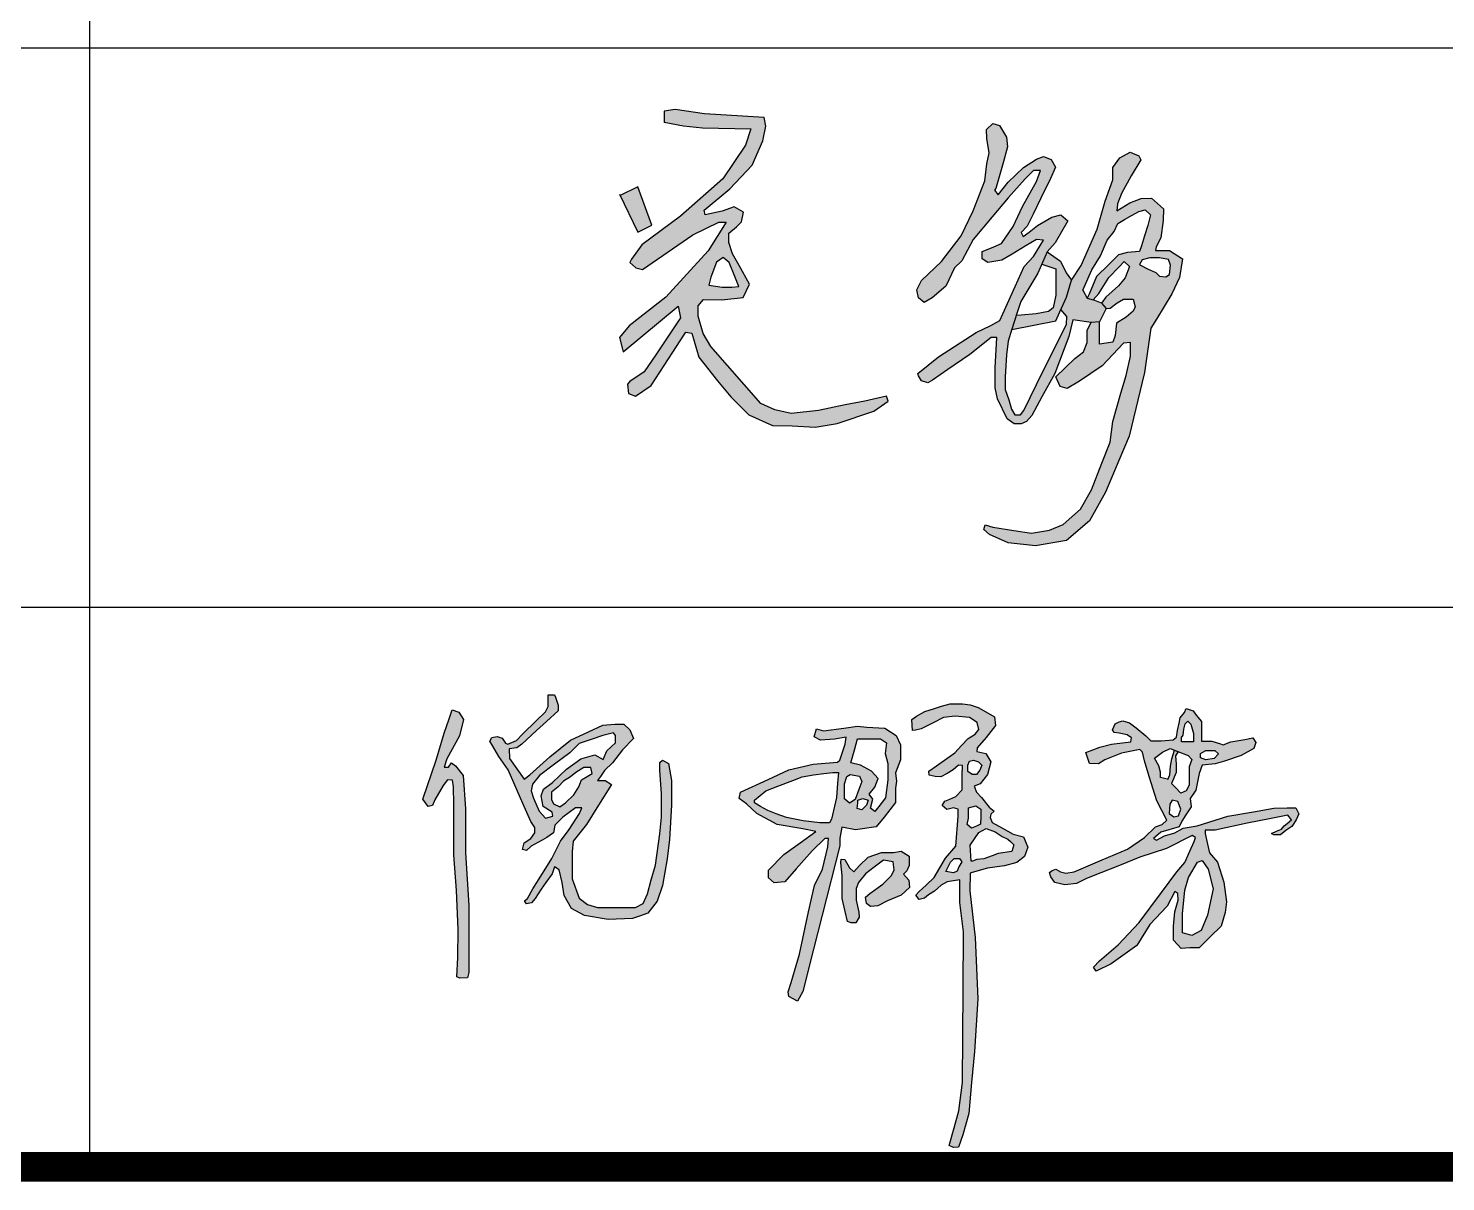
# Model space of a CAD drawing. Extents: x 498328 to 716449, y -893371 to -467753.
# Drawn here: x 607919 to 609819, y -600532 to -598986 of the extents above; entities that cross this region are included whole.
import ezdxf

# ---------------------------------------------------------------- set-up
doc = ezdxf.new("R2010")
doc.units = 0
doc.header["$LTSCALE"] = 1000
doc.layers.get('0').update_dxf_attribs({"linetype": 'CONTINUOUS'})
doc.layers.add('通用-图框C-SHET', color=141, linetype='CONTINUOUS')

# ---------------------------------------------------------------- blocks, each defined once
blk = doc.blocks.new('吴铮')
h = blk.add_hatch(color=256)
h.dxf.hatch_style = 1
h.paths.add_polyline_path([(6155, -936.7), (6177.4, -885.7), (6183.8, -855.6), (6180.6, -837.3), (6055.3, -829.7), (5993.6, -820.1), (5971.2, -823.8), (5971.2, -847.3), (6011.4, -854.8), (6050.9, -859.1), (6152.1, -861.1), (6141.2, -894.8), (6093.6, -965.6), (6005.1, -1044.1), (5924.3, -1103.8), (5902.2, -1133.7), (5899.2, -1141.1), (5911.3, -1151.9), (5925.3, -1155.3), (6031.2, -1083.1), (6085.1, -1056.4), (6101, -1056.4), (6063.3, -1116.5), (5974.3, -1213.3), (5897.4, -1273.5), (5877.3, -1298.2), (5885, -1328.2), (6000, -1232.6), (6004.9, -1257), (5953.1, -1334.2), (5929, -1370), (5898.7, -1389.8), (5893.8, -1395.8), (5896.5, -1415), (5910.8, -1420.8), (5943.6, -1398.6), (5989.2, -1328.4), (6012.4, -1292.8), (6016.2, -1286.5), (6028.6, -1289.1), (6043.6, -1339.3), (6082.8, -1388.4), (6110.6, -1422.4), (6148.3, -1460.2), (6197.8, -1482.3), (6238.7, -1482.8), (6287.1, -1486), (6332.9, -1478.1), (6409.9, -1452.4), (6439.8, -1431.5), (6436.2, -1420.8), (6391.4, -1431.3), (6350, -1439.1), (6294.2, -1451.1), (6236.6, -1457.4), (6202.3, -1449.4), (6173.5, -1435.9), (6068.7, -1316.5), (6052.7, -1289.8), (6041.9, -1253), (6041.9, -1231.4), (6053.3, -1218.5), (6091.4, -1219.2), (6136.3, -1214.1), (6149.3, -1185.9), (6127.6, -1146.9), (6114.2, -1122.7), (6106.5, -1098.8), (6106.4, -1079.5), (6122.3, -1066.4), (6132.7, -1055.6), (6137.1, -1035.5), (6117.5, -1024.6), (6092.5, -1033.4), (6057, -1041), (6054.9, -1031.1), (6108.5, -986.7)])
h.paths.add_polyline_path([(6094.5, -1130.5), (6107.3, -1140.9), (6118.9, -1170.4), (6127, -1190.8), (6112.9, -1192.5), (6092.2, -1192.5), (6064.6, -1188.5), (6068.7, -1171.8), (6080.7, -1139.9)], flags=16)
h.paths.add_polyline_path([(5915.6, -982.5), (5878.4, -1000.6), (5915.6, -1077.1), (5945.3, -1062.7)], flags=17)
h = blk.add_hatch(color=256)
h.dxf.hatch_style = 1
h.paths.add_polyline_path([(6691.1, -1005.5), (6726.6, -965.8), (6744.2, -948.5), (6759.1, -948.5), (6750.9, -971.5), (6721.3, -1023.9), (6702, -1065.7), (6677, -1101.2), (6656.2, -1110), (6636.8, -1118.1), (6636.8, -1133), (6649, -1140.8), (6678.2, -1136.1), (6699.4, -1123.5), (6727, -1106.9), (6750.3, -1093), (6765.3, -1093.9), (6744.5, -1128.3), (6725, -1149.1), (6706, -1190.9), (6673.6, -1262.2), (6655.2, -1272.7), (6624, -1287.4), (6545.2, -1338.4), (6502.1, -1373.4), (6503.4, -1378.5), (6509.8, -1388.4), (6523.3, -1392.9), (6532.8, -1387), (6564.8, -1365.3), (6611.2, -1333.7), (6655.7, -1298.2), (6667.7, -1298.2), (6666.9, -1311.2), (6664.1, -1360.7), (6664.1, -1403.1), (6669.1, -1426.6), (6689, -1468.2), (6703.9, -1478.9), (6718.7, -1478.9), (6729.6, -1473.7), (6740.8, -1461.2), (6761.9, -1422.4), (6788.8, -1373.2), (6818.3, -1295.7), (6826.4, -1260.7), (6865, -1266.2), (6882.6, -1265.4), (6896.3, -1237.3), (6886.8, -1226.2), (6869.2, -1219), (6856.7, -1215.6), (6847.5, -1198.8), (6866.8, -1156.2), (6885, -1126.6), (6898.5, -1093.9), (6913.5, -1076.2), (6921.2, -1058.9), (6934.9, -1051), (6951, -1041.8), (6964.7, -1034), (6978.2, -1030.5), (6989.2, -1041.2), (6984, -1063.7), (6977.1, -1085.3), (6970.5, -1105.8), (6966.6, -1118), (6941.2, -1119.7), (6922.3, -1124.6), (6901.5, -1145.4), (6876.4, -1170.4), (6860.8, -1206.9), (6856.7, -1215.6), (6869.2, -1219), (6881, -1205.9), (6902.4, -1172.5), (6924, -1149.9), (6934.3, -1139.1), (6945.2, -1149.5), (6936.4, -1173.1), (6922.3, -1189.8), (6895.7, -1213.6), (6886.8, -1226.2), (6896.3, -1237.3), (6904.6, -1236.2), (6919.6, -1225.3), (6932.9, -1217.7), (6952.8, -1217.7), (6957.5, -1233.5), (6953, -1242.5), (6938.3, -1255.3), (6918, -1268), (6915.7, -1293.9), (6910.4, -1307.9), (6882.6, -1312.1), (6882.6, -1282.7), (6882.6, -1265.4), (6865, -1266.2), (6857, -1282.7), (6857, -1308.1), (6849.2, -1327.8), (6830.7, -1342.2), (6791.2, -1380.6), (6800.1, -1400.7), (6815.2, -1404.5), (6841, -1389.6), (6888.3, -1357), (6933, -1309.6), (6947.7, -1308.3), (6947.7, -1336.7), (6938.4, -1377.2), (6927.6, -1414.8), (6910.5, -1474), (6904.9, -1517.2), (6887.7, -1561.1), (6865.8, -1617.1), (6843, -1657.7), (6806.5, -1689.8), (6778.1, -1701.4), (6740.1, -1707.6), (6702.9, -1701.9), (6659, -1695.3), (6643.2, -1690.5), (6640.3, -1700.1), (6652.4, -1710.7), (6691.4, -1727.9), (6748.8, -1734.4), (6813.5, -1722.8), (6861.6, -1682.2), (6895.2, -1622.2), (6925.2, -1550.5), (6944.4, -1504.7), (6977.1, -1371.2), (6990, -1278.4), (7001.8, -1259.3), (7034.3, -1206.7), (7050.3, -1172.3), (7056.1, -1133.5), (7029.1, -1116), (6999.7, -1116), (7001.3, -1108.1), (7011.3, -1089.2), (7016.1, -1052.6), (7016.7, -1028.7), (6991.3, -1005.8), (6970.2, -1007.1), (6946.4, -1016), (6918.7, -1032.8), (6920.5, -1017.7), (6928.4, -996.5), (6948.6, -959.3), (6969.5, -925.6), (6964.8, -917.2), (6946.6, -910), (6925.4, -921.8), (6910.4, -942), (6910.4, -967.7), (6904.2, -984.9), (6894.2, -1012.5), (6877.6, -1070.9), (6844.5, -1147.3), (6824.2, -1178), (6813.2, -1213.3), (6801.8, -1239), (6813.9, -1253.7), (6813.2, -1270.9), (6787.9, -1321.7), (6750.8, -1396.2), (6724.2, -1450.5), (6717.4, -1460), (6705.3, -1460), (6698.5, -1447.9), (6692.9, -1428.5), (6685.3, -1406.9), (6685.3, -1380), (6688, -1333.9), (6691.2, -1305.7), (6699.3, -1280.3), (6710.4, -1245.9), (6717.9, -1222.5), (6753.2, -1162.9), (6773.2, -1118.6), (6789.4, -1099.7), (6816, -1053.9), (6801.5, -1041.3), (6782.8, -1046), (6752.8, -1063.5), (6735.1, -1077), (6722.8, -1086.4), (6718.7, -1077.9), (6731.3, -1064.5), (6743.6, -1039.4), (6759.7, -1006.3), (6779.8, -964.8), (6790.6, -941.5), (6781.7, -925.2), (6765.3, -919.1), (6750.9, -924.2), (6723.1, -941.8), (6691.4, -972.8), (6670.1, -999), (6662.8, -989.1), (6665.3, -986.2), (6680.6, -932.4), (6690.1, -898.7), (6687.9, -878), (6673.1, -854.2), (6659.1, -850), (6646.2, -862.4), (6646.9, -881), (6651.5, -911.2), (6646.9, -934.5), (6642.2, -969.6), (6618.1, -1032.7), (6593.1, -1085), (6551.7, -1138.8), (6509.9, -1178.5), (6499.9, -1198.3), (6503.2, -1215), (6515.7, -1224.8), (6532.2, -1215.2), (6560.9, -1190.3), (6578.7, -1151.7), (6594.3, -1137.6), (6618.3, -1092.9), (6658, -1045.2)])
h.paths.add_polyline_path([(6966.3, -1145), (6971.8, -1135.4), (6988.2, -1131), (7008.3, -1131), (7027.2, -1134.8), (7031.2, -1146.1), (7028.9, -1165.8), (7021.6, -1171.1), (7007.9, -1169.4), (7000.4, -1162.1), (6984.2, -1155.1), (6967.2, -1145.5)], flags=0)
h.paths.add_polyline_path([(7031.2, -1146.1), (7027.2, -1134.8), (7008.3, -1131), (6988.2, -1131), (6971.8, -1135.4), (6966.3, -1145), (6967.2, -1145.5), (6984.2, -1155.1), (7000.4, -1162.1), (7007.9, -1169.4), (7021.6, -1171.1), (7028.9, -1165.8)], flags=16)
h = blk.add_hatch(color=256)
h.dxf.hatch_style = 1
h.paths.add_polyline_path([(6824.2, -1178), (6813.1, -1162.4), (6801.1, -1138.4), (6773.2, -1118.6), (6761.7, -1144.1), (6791, -1154), (6791, -1184.5), (6791, -1209.4), (6785.9, -1235.8), (6775.7, -1243.8), (6750.1, -1248.4), (6708.5, -1251.8), (6699.1, -1280.9), (6791, -1263.1), (6799.3, -1244.5), (6813.2, -1213.3)])
for points in [[(5970.6, -847.2), (6011.4, -854.8), (6050.9, -859.1), (6152.1, -861.1), (6141.2, -894.8), (6093.6, -965.6), (6005.1, -1044.1), (5924.3, -1103.8), (5902.2, -1133.7), (5899.2, -1141.1), (5911.3, -1151.9), (5925.3, -1155.3), (6031.2, -1083.1), (6085.1, -1056.4), (6101, -1056.4), (6063.3, -1116.5), (5974.3, -1213.3), (5897.4, -1273.5), (5877.3, -1298.2), (5883.5, -1322.6), (5885, -1328.2), (6000, -1232.6), (6004.9, -1257), (5953.1, -1334.2), (5929, -1370), (5898.7, -1389.8), (5893.8, -1395.8), (5896.5, -1415), (5910.8, -1420.8), (5943.6, -1398.6), (5989.2, -1328.4), (6012.4, -1292.8), (6016.2, -1286.5), (6028.6, -1289.1), (6043.6, -1339.3), (6082.8, -1388.4), (6110.6, -1422.4), (6148.3, -1460.2), (6197.8, -1482.3), (6238.7, -1482.8), (6287.1, -1486), (6332.9, -1478.1), (6409.9, -1452.4), (6439.8, -1431.5), (6436.2, -1420.8), (6391.4, -1431.3), (6350, -1439.1), (6294.2, -1451.1), (6236.6, -1457.4), (6202.3, -1449.4), (6173.5, -1435.9), (6068.7, -1316.5), (6052.7, -1289.8), (6041.9, -1253), (6041.9, -1231.4), (6053.3, -1218.5), (6091.4, -1219.2), (6136.3, -1214.1), (6149.3, -1185.9), (6127.6, -1146.9), (6114.2, -1122.7), (6106.5, -1098.8), (6106.4, -1079.5), (6122.3, -1066.4), (6132.7, -1055.6), (6137.1, -1035.5), (6117.5, -1024.6), (6092.5, -1033.4), (6057, -1041), (6054.9, -1031.1), (6108.5, -986.7), (6155, -936.7), (6177.4, -885.7), (6183.8, -855.6), (6180.6, -837.3), (6055.3, -829.7), (5993.6, -820.1), (5971.2, -823.8), (5971.2, -847.3)], [(6646.2, -862.4), (6659.1, -850), (6673.1, -854.2), (6687.9, -878), (6690.1, -898.7), (6680.6, -932.4), (6665.3, -986.2), (6662.8, -989.1), (6670.1, -999), (6691.4, -972.8), (6723.1, -941.8), (6750.9, -924.2), (6765.3, -919.1), (6781.7, -925.2), (6790.6, -941.5), (6779.8, -964.8), (6759.7, -1006.3), (6743.6, -1039.4), (6731.3, -1064.5), (6718.7, -1077.9), (6722.8, -1086.4), (6735.1, -1077), (6752.8, -1063.5), (6782.8, -1046), (6801.5, -1041.3), (6816, -1053.9), (6789.4, -1099.7), (6773.2, -1118.6), (6753.2, -1162.9), (6717.9, -1222.5), (6710.4, -1245.9), (6699.3, -1280.3), (6691.2, -1305.7), (6688, -1333.9), (6685.3, -1380), (6685.3, -1406.9), (6692.9, -1428.5), (6698.5, -1447.9), (6705.3, -1460), (6717.4, -1460), (6724.2, -1450.5), (6750.8, -1396.2), (6787.9, -1321.7), (6813.2, -1270.9), (6813.9, -1253.7)], [(6826.4, -1260.7), (6818.3, -1295.7), (6788.8, -1373.2), (6761.9, -1422.4), (6740.8, -1461.2), (6729.6, -1473.7), (6718.7, -1478.9), (6703.9, -1478.9), (6689, -1468.2), (6669.1, -1426.6), (6664.1, -1403.1), (6664.1, -1360.7), (6666.9, -1311.2), (6667.7, -1298.2), (6655.7, -1298.2), (6611.2, -1333.7), (6564.8, -1365.3), (6532.8, -1387), (6523.3, -1392.9), (6509.8, -1388.4), (6503.4, -1378.5), (6502.1, -1373.4), (6545.2, -1338.4), (6624, -1287.4), (6655.2, -1272.7), (6673.6, -1262.2), (6706, -1190.9), (6725, -1149.1), (6744.5, -1128.3), (6765.3, -1093.9), (6750.3, -1093), (6727, -1106.9), (6699.4, -1123.5), (6678.2, -1136.1), (6649, -1140.8), (6636.8, -1133), (6636.8, -1118.1), (6656.2, -1110), (6677, -1101.2), (6702, -1065.7), (6721.3, -1023.9), (6750.9, -971.5), (6759.1, -948.5), (6744.2, -948.5), (6726.6, -965.8), (6691.1, -1005.5), (6658, -1045.2), (6618.3, -1092.9), (6594.3, -1137.6), (6578.7, -1151.7), (6560.9, -1190.3), (6532.2, -1215.2), (6515.7, -1224.8), (6503.2, -1215), (6499.9, -1198.3), (6509.9, -1178.5), (6551.7, -1138.8), (6593.1, -1085), (6618.1, -1032.7), (6642.2, -969.6), (6646.9, -934.5), (6651.5, -911.2), (6646.9, -881), (6646.2, -862.4)], [(6773.2, -1118.6), (6801.1, -1138.4), (6813.1, -1162.4), (6824.2, -1178), (6844.5, -1147.3), (6877.6, -1070.9), (6894.2, -1012.5), (6904.2, -984.9), (6910.4, -967.7), (6910.4, -942), (6925.4, -921.8), (6946.6, -910), (6964.8, -917.2), (6969.5, -925.6), (6948.6, -959.3), (6928.4, -996.5), (6920.5, -1017.7), (6918.7, -1032.8), (6946.4, -1016), (6970.2, -1007.1), (6991.3, -1005.8), (7016.7, -1028.7), (7016.1, -1052.6), (7011.3, -1089.2), (7001.3, -1108.1), (6999.7, -1116), (7029.1, -1116), (7056.1, -1133.5), (7050.3, -1172.3), (7034.3, -1206.7), (7001.8, -1259.3), (6990, -1278.4), (6977.1, -1371.2), (6944.4, -1504.7), (6925.2, -1550.5), (6895.2, -1622.2), (6861.6, -1682.2), (6813.5, -1722.8), (6748.8, -1734.4), (6691.4, -1727.9), (6652.4, -1710.7), (6640.3, -1700.1), (6643.2, -1690.5), (6659, -1695.3), (6702.9, -1701.9), (6740.1, -1707.6), (6778.1, -1701.4), (6806.5, -1689.8), (6843, -1657.7), (6865.8, -1617.1), (6887.7, -1561.1), (6904.9, -1517.2), (6910.5, -1474), (6927.6, -1414.8), (6938.4, -1377.2), (6947.7, -1336.7), (6947.7, -1308.3), (6933, -1309.6), (6888.3, -1357), (6841, -1389.6), (6815.2, -1404.5), (6800.1, -1400.7), (6791.2, -1380.6), (6830.7, -1342.2), (6849.2, -1327.8), (6857, -1308.1), (6857, -1282.7), (6865, -1266.2), (6826.4, -1260.7)], [(5877.1, -997.9), (5915.6, -1077.1), (5945.3, -1062.7), (5915.6, -982.5), (5878.4, -1000.6)], [(6847.5, -1198.8), (6866.8, -1156.2), (6885, -1126.6), (6898.5, -1093.9), (6913.5, -1076.2), (6921.2, -1058.9), (6934.9, -1051), (6951, -1041.8), (6964.7, -1034), (6978.2, -1030.5), (6989.2, -1041.2), (6984, -1063.7), (6977.1, -1085.3), (6970.5, -1105.8), (6966.6, -1118), (6941.2, -1119.7), (6922.3, -1124.6), (6901.5, -1145.4), (6876.4, -1170.4), (6860.8, -1206.9), (6856.7, -1215.6), (6869.2, -1219), (6881, -1205.9), (6902.4, -1172.5), (6924, -1149.9), (6934.3, -1139.1), (6945.2, -1149.5), (6936.4, -1173.1), (6922.3, -1189.8), (6895.7, -1213.6), (6886.8, -1226.2), (6896.3, -1237.3), (6904.6, -1236.2), (6919.6, -1225.3), (6932.9, -1217.7), (6952.8, -1217.7), (6957.5, -1233.5), (6953, -1242.5), (6938.3, -1255.3), (6918, -1268), (6915.7, -1293.9), (6910.4, -1307.9), (6882.6, -1312.1), (6882.6, -1282.7), (6882.6, -1265.4), (6865, -1266.2)], [(6064.6, -1188.5), (6092.2, -1192.5), (6112.9, -1192.5), (6127, -1190.8), (6118.9, -1170.4), (6107.3, -1140.9), (6094.5, -1130.5), (6080.7, -1139.9), (6068.7, -1171.8), (6064.6, -1188.5)], [(6761.7, -1144.1), (6791, -1154), (6791, -1184.5), (6791, -1209.4), (6785.9, -1235.8), (6775.7, -1243.8), (6750.1, -1248.4), (6718.3, -1251), (6708.5, -1251.8)], [(6967.2, -1145.5), (6984.2, -1155.1), (7000.4, -1162.1), (7007.9, -1169.4), (7021.6, -1171.1), (7028.9, -1165.8), (7031.2, -1146.1), (7027.2, -1134.8), (7008.3, -1131), (6988.2, -1131), (6971.8, -1135.4), (6966.3, -1145), (6967.2, -1145.5)], [(6699.1, -1280.9), (6791, -1263.1), (6799.3, -1244.5), (6813.2, -1213.3), (6824.2, -1178)], [(6847.5, -1198.8), (6856.7, -1215.6)], [(6813.9, -1253.7), (6801.8, -1239)], [(6886.8, -1226.2), (6869.2, -1219)], [(6896.3, -1237.3), (6882.6, -1265.4)]]:
    blk.add_lwpolyline(points)
blk = doc.blocks.new('倪群芳')
h = blk.add_hatch(color=256)
h.dxf.hatch_style = 1
h.paths.add_polyline_path([(8800.5, -1122.3), (8809.7, -1122.8), (8811.2, -1135.4), (8811.7, -1167.2), (8811.7, -1261.6), (8816.8, -1328.1), (8820.3, -1400.6), (8819.3, -1453), (8817.7, -1488.6), (8822.9, -1491.3), (8837.3, -1490.7), (8839.9, -1480.7), (8840.2, -1428.5), (8840.2, -1356.2), (8833.5, -1257.9), (8833.5, -1175.8), (8829.1, -1113.8), (8815.1, -1095.9), (8807.6, -1090.5), (8801.9, -1098.4), (8793.7, -1098.4), (8799.2, -1083), (8822.7, -1039.9), (8829.9, -1009.7), (8821.5, -996.4), (8808.8, -991.9), (8803.1, -1008.4), (8793.7, -1035.1), (8778.8, -1085.6), (8754.5, -1158.4), (8764.3, -1171.7), (8772.5, -1170), (8776.6, -1159.6), (8792, -1132.9)])
h.paths.add_polyline_path([(8915.3, -1064.7), (8929.1, -1062.5), (8938.3, -1055.7), (8965.7, -1030.2), (8984.2, -1013.4), (9006, -993.8), (9006, -982.8), (9001, -968.1), (8999.3, -963.7), (8987.5, -963.7), (8987.4, -971.3), (8987.4, -985.8), (8982.7, -995.4), (8965.1, -1012.5), (8940.6, -1036.4), (8928.4, -1048.6), (8912.7, -1056), (8908.3, -1054), (8902.1, -1044.8), (8892.9, -1041.5), (8882.9, -1043), (8879.1, -1050.4), (8884.6, -1059.5), (8895.9, -1078.9), (8913, -1103.8), (8940.7, -1166.2), (8955.6, -1199.9), (8962.8, -1210.8), (8962.8, -1220.8), (8955.3, -1231.5), (8943.1, -1239.7), (8939.8, -1251.9), (8947.3, -1253.9), (8956.2, -1245.8), (8976.4, -1234.3), (8985.1, -1229.4), (8997.5, -1220.6), (9000.3, -1206.4), (9014.6, -1191.4), (9038.4, -1174.4), (9050.2, -1174.4), (9046.2, -1184.8), (9026.9, -1214.7), (9010.5, -1236.6), (8994.2, -1268.6), (8976.9, -1296.4), (8959, -1325.3), (8949.4, -1343), (8943.5, -1347.2), (8947.5, -1352.9), (8956.5, -1351.2), (8963.4, -1343.2), (8974.4, -1325.4), (8983.5, -1313.4), (8994.8, -1297.3), (8999.7, -1284.3), (9007.8, -1289.7), (9013.5, -1313.1), (9017.5, -1337.7), (9031.2, -1361.4), (9055.3, -1374.4), (9099.2, -1382.1), (9144.4, -1380.3), (9157.5, -1375.8), (9173.1, -1370.4), (9190.5, -1347.9), (9200.7, -1318.8), (9209, -1268.9), (9213.4, -1233), (9217.5, -1169.2), (9217.5, -1123.6), (9211.7, -1091.7), (9200.2, -1085.3), (9195.7, -1090.1), (9195.7, -1105), (9198.4, -1147.6), (9198.4, -1191.4), (9195.6, -1222.5), (9187.2, -1281), (9179.6, -1308.4), (9172.4, -1334.4), (9164.7, -1352.4), (9150.3, -1359.6), (9132.8, -1359.6), (9103.1, -1359.6), (9079.2, -1359.6), (9060.6, -1354.5), (9045.2, -1342.2), (9032.4, -1306.7), (9032.2, -1279.6), (9032.2, -1256), (9034.1, -1236.2), (9041.4, -1227), (9058.8, -1205.2), (9081.4, -1169.4), (9105.8, -1130.9), (9093.8, -1123.2), (9079.6, -1123.2), (9084.8, -1115.8), (9092.5, -1104.9), (9107.6, -1090.2), (9126.2, -1066.1), (9146.4, -1045.4), (9139.4, -1029), (9128.5, -1018.7), (9111.6, -1018.7), (9089.1, -1020.6), (9062.6, -1032.9), (9029.3, -1048.4), (8990.6, -1079.5), (8953.7, -1112.8), (8942.7, -1120.8), (8915.7, -1082.5)])
h.paths.add_polyline_path([(8971.5, -1114.1), (8999.4, -1093.1), (9027.9, -1071.6), (9045.5, -1054.6), (9069.6, -1046.3), (9089.2, -1039.6), (9109.4, -1034.4), (9113.1, -1039.4), (9113.1, -1053), (9097.1, -1068.4), (9090, -1084.3), (9074.2, -1075.5), (9048.5, -1082.9), (9021.9, -1102.1), (8995.7, -1127), (8979, -1139.3), (8974.3, -1152.1), (8978, -1171.8), (8995.3, -1182.5), (8996.1, -1189.8), (8982.7, -1193.6), (8970.9, -1180.7), (8960.6, -1156.3), (8956.2, -1142.5), (8958.6, -1130.3)], flags=16)
h.paths.add_polyline_path([(8993.6, -1145.2), (9006.3, -1135), (9016.3, -1124.7), (9029.2, -1116.8), (9038.9, -1108.3), (9054.2, -1098.9), (9066.9, -1098.9), (9069.5, -1110.5), (9060.1, -1115.9), (9049.5, -1122.1), (9044.5, -1135.3), (9035.4, -1150), (9019.8, -1164.8), (9009.5, -1172.2), (8997.5, -1166.6), (8993.6, -1158.9)], flags=16)
h = blk.add_hatch(color=256)
h.dxf.hatch_style = 1
h.paths.add_polyline_path([(9542.4, -1042.6), (9540.6, -1055.4), (9529.2, -1089.2), (9480.9, -1092.9), (9435.5, -1103.6), (9397.3, -1121.3), (9345.4, -1145.3), (9343.2, -1156.8), (9356.9, -1166.6), (9375.8, -1184.7), (9413.6, -1205.2), (9461.8, -1213.1), (9485.7, -1218.4), (9456.6, -1239.5), (9426.3, -1261.4), (9398, -1290.5), (9398, -1304.3), (9408.4, -1313.8), (9427.9, -1311.9), (9449.5, -1287.5), (9478.9, -1254.2), (9502.6, -1231.2), (9509.4, -1231.6), (9508, -1247.1), (9498.1, -1288.2), (9483.1, -1318.9), (9472.4, -1368.1), (9455.2, -1446.7), (9439.9, -1499.5), (9434.4, -1516.8), (9435.7, -1525.5), (9451.8, -1534.4), (9461.7, -1516.4), (9481.8, -1437.3), (9497.7, -1374.3), (9530.3, -1245.2), (9530.3, -1230.5), (9534.4, -1210), (9560, -1214.9), (9598.5, -1209.8), (9612.8, -1191.5), (9634.3, -1164.1), (9634.3, -1137.6), (9635.9, -1124.8), (9634.4, -1108.8), (9643.5, -1084.6), (9643.5, -1057), (9635.3, -1039.6), (9614.2, -1026.2), (9580.9, -1023.9), (9563.5, -1022.4), (9538.3, -1025.8), (9500.1, -1031.1), (9486.9, -1027.1), (9482.9, -1042), (9494.8, -1048.5), (9520.6, -1046.6)])
h.paths.add_polyline_path([(9563.3, -1045.5), (9585.7, -1045.5), (9606.2, -1045.5), (9617.7, -1053.2), (9614.7, -1073.2), (9620.2, -1091.7), (9620.2, -1122.1), (9615.7, -1155.6), (9603.2, -1171.6), (9595.6, -1181.2), (9587.9, -1175.1), (9592.2, -1158.1), (9585.2, -1148.6), (9595.7, -1135.7), (9601.7, -1119.7), (9589.7, -1106.2), (9569.2, -1094.7), (9551.3, -1090.2), (9558.2, -1064.2)], flags=16)
h.paths.add_polyline_path([(9527.8, -1108.6), (9526.5, -1128.1), (9524.6, -1155.3), (9515.3, -1195.6), (9511.3, -1202.1), (9493.2, -1202.1), (9462.2, -1198.6), (9431.1, -1192.1), (9412, -1185.1), (9396.4, -1179.3), (9383, -1171.6), (9371.8, -1165.1), (9371.8, -1159.7), (9393, -1142.6), (9415.1, -1134), (9442.9, -1123.3), (9460.5, -1116.4), (9481.3, -1113), (9500.8, -1110.6), (9517.8, -1108.6)], flags=16)
h.paths.add_polyline_path([(9549.8, -1112.4), (9567.1, -1115), (9571.7, -1125.1), (9566.1, -1139.9), (9558.9, -1158.7), (9548.3, -1165.7), (9539.4, -1157.4), (9539.4, -1145), (9539.4, -1129.3), (9543.5, -1116)], flags=16)
h.paths.add_polyline_path([(9573.2, -1156.7), (9583.5, -1160.2), (9580.3, -1169.4), (9571.6, -1177.8), (9562.7, -1175.5), (9564.3, -1165.5), (9564.3, -1159.8)], flags=16)
h.paths.add_polyline_path([(9565.6, -1313.2), (9578.1, -1297.2), (9594.4, -1284.8), (9612, -1271.4), (9629.6, -1275), (9631.6, -1289.4), (9627, -1300.1), (9610.4, -1316.5), (9586.7, -1334), (9578.4, -1340.7), (9580.4, -1352.4), (9587.9, -1358.1), (9601.6, -1356.8), (9619.1, -1347.4), (9644.7, -1336.7), (9660, -1322.8), (9659.3, -1308.8), (9648.8, -1297.6), (9655.1, -1291.7), (9659.8, -1281.6), (9659.8, -1264.5), (9644.7, -1254.9), (9630.4, -1257.7), (9608.2, -1257.7), (9583.4, -1266), (9567, -1281.7), (9556.5, -1293.2), (9548.8, -1286.1), (9540, -1270.7), (9532.8, -1269.7), (9532.4, -1276.9), (9535.1, -1300.1), (9535.1, -1315.5), (9535.1, -1343.1), (9540.6, -1367), (9544.8, -1385.6), (9551.5, -1388.6), (9560.5, -1388.6), (9566.5, -1377.5), (9565.9, -1368.7), (9561, -1346.2), (9561, -1324.3)])
h.paths.add_polyline_path([(9753.8, -1308.3), (9753.8, -1350.7), (9760.5, -1405.2), (9760.3, -1512.3), (9758.8, -1685.8), (9752.4, -1738.5), (9743.5, -1769.7), (9734.2, -1802.6), (9741.9, -1806.9), (9751.5, -1805.7), (9759.7, -1783.3), (9770.6, -1743.3), (9775.8, -1685.6), (9781.1, -1627.9), (9787.5, -1529.7), (9782.3, -1415.4), (9772.7, -1328.6), (9772.9, -1296), (9777.1, -1294.5), (9805.7, -1286.6), (9837.4, -1282.4), (9860, -1276.1), (9874.1, -1264.9), (9880.8, -1247.2), (9872.2, -1228.3), (9853.1, -1223.5), (9833.1, -1212.3), (9814.4, -1201.7), (9809.1, -1187.8), (9817.9, -1180.4), (9808.4, -1173.2), (9794.2, -1154.9), (9785.2, -1145.2), (9780.6, -1134), (9792, -1129.3), (9805.5, -1112.4), (9811.9, -1088.4), (9802.6, -1073.1), (9785.7, -1069.2), (9786.4, -1062.4), (9803.1, -1043.3), (9811.7, -1032), (9820.3, -1020.7), (9818.6, -1004.8), (9802.5, -995.7), (9788, -987.4), (9773, -982.3), (9758.9, -980.5), (9736, -980.5), (9719.6, -985), (9706.9, -989.2), (9688.9, -995), (9673.3, -1003.6), (9664.6, -1009.7), (9665.6, -1030.4), (9671.5, -1029.7), (9681.9, -1027.2), (9704.5, -1015.9), (9723.6, -1006.3), (9745.3, -1003.5), (9771.9, -1006.3), (9786.4, -1015.6), (9789.3, -1028.2), (9782.7, -1037), (9769.3, -1045.2), (9757, -1058.4), (9744.6, -1071.7), (9734, -1079.3), (9710.7, -1095.9), (9696.3, -1106.1), (9696.7, -1113.6), (9707.8, -1116.2), (9718.8, -1116.7), (9730.4, -1110.6), (9741.7, -1103.6), (9751.3, -1095), (9759.1, -1095.3), (9758.6, -1114.7), (9758, -1141), (9746.3, -1153.4), (9735.5, -1157.9), (9725.9, -1161.9), (9721.2, -1169.7), (9729.5, -1177.4), (9742, -1174.1), (9751.1, -1176.9), (9751, -1189.8), (9746.7, -1245.8), (9727.4, -1267.7), (9706.1, -1304.2), (9691.4, -1318.4), (9678.2, -1329.7), (9672.3, -1336.6), (9678.4, -1344.8), (9688.2, -1342.3), (9695.8, -1336), (9706.6, -1329.6), (9719, -1318.4), (9730.1, -1311.9)])
h.paths.add_polyline_path([(9749.2, -1292.2), (9742, -1295.4), (9727.8, -1292.7), (9736.4, -1275.1), (9743.6, -1268.8), (9753.1, -1268.8), (9757.6, -1274.6), (9752.2, -1284.1)], flags=16)
h.paths.add_polyline_path([(9773.5, -1243.5), (9789.1, -1220), (9802.8, -1212.8), (9819.5, -1218.9), (9832.5, -1227.9), (9843.3, -1232.3), (9848.4, -1237.2), (9854.7, -1243.4), (9850.8, -1255.8), (9825.6, -1259.4), (9814, -1263.5), (9798.5, -1269), (9785.6, -1270.6), (9775, -1274.8)], flags=16)
h.paths.add_polyline_path([(9775.6, -1212.4), (9767.9, -1205), (9770, -1193.4), (9770.2, -1174), (9783.8, -1170.7), (9793.2, -1176.5), (9793.2, -1190.1), (9792.4, -1204.4), (9785.2, -1208.6)], flags=16)
h.paths.add_polyline_path([(9777, -1112.1), (9769.1, -1106.3), (9769.1, -1094.7), (9771.8, -1087.3), (9779.6, -1085.3), (9788.8, -1088.7), (9795.1, -1094.5), (9791.3, -1104.3), (9785.2, -1112.1)], flags=16)
h = blk.add_hatch(color=256)
h.dxf.hatch_style = 1
h.paths.add_polyline_path([(10192.6, -1229.3), (10190.2, -1236.8), (10182, -1255.2), (10172.8, -1276), (10158, -1293.5), (10129.6, -1331.9), (10087.9, -1387.9), (10048.7, -1429.6), (10014.1, -1459.3), (10003, -1471.1), (10007.8, -1478.5), (10035.8, -1464.7), (10083.2, -1430.4), (10107.7, -1391.2), (10140, -1357.3), (10154.4, -1329.9), (10160, -1333.6), (10160.4, -1346), (10154.4, -1368), (10152, -1394.6), (10152, -1420.5), (10165.7, -1436.2), (10182, -1434.9), (10199.8, -1434.9), (10220.8, -1413.9), (10240.3, -1394.5), (10248.2, -1369.2), (10250.1, -1349.3), (10245.3, -1312.6), (10233.7, -1275.5), (10218.7, -1258.1), (10214.9, -1241.8), (10210.4, -1222.3), (10210.4, -1215.6), (10229.5, -1215.6), (10288.6, -1202.9), (10333.4, -1194.2), (10364.5, -1188.1), (10371.4, -1196.6), (10363.1, -1203.3), (10357.8, -1207.5), (10352.6, -1213.7), (10343.7, -1217.7), (10334.4, -1221.8), (10338.6, -1224.3), (10351.2, -1224.3), (10360.9, -1216.3), (10372.3, -1209.3), (10380.3, -1196.4), (10384.8, -1185.5), (10379.2, -1174.3), (10363.3, -1174.3), (10338.4, -1175.1), (10300.6, -1181.5), (10253, -1189.5), (10195.6, -1208), (10170, -1212.3), (10154.1, -1220.5), (10135.1, -1226.6), (10120.1, -1234.3), (10114.6, -1231.1), (10128.1, -1219.8), (10162.5, -1209.5), (10167, -1199.1), (10174.8, -1187.5), (10184.7, -1172.5), (10182.8, -1157.1), (10193.2, -1141.2), (10199.3, -1110.4), (10204.9, -1094.9), (10229.3, -1092.6), (10246.7, -1087.1), (10277.7, -1076.8), (10301, -1063.6), (10304.7, -1052.5), (10299.4, -1043.7), (10284.4, -1046.9), (10258.2, -1051.5), (10244, -1056.8), (10237.3, -1054.6), (10223.3, -1050), (10204.1, -1050.3), (10204.1, -1046.7), (10203.8, -1031.3), (10203.8, -1013.8), (10193.9, -1001.6), (10188.3, -993.6), (10175.5, -989.5), (10172.3, -996.7), (10163.9, -1006.7), (10162.4, -1016.4), (10159.3, -1030.1), (10157.2, -1042.6), (10151.3, -1047.4), (10129, -1049.7), (10117.2, -1049.4), (10109.6, -1049.4), (10100.3, -1040.4), (10082, -1025.2), (10069.7, -1015.9), (10057.4, -1012.3), (10050.7, -1014), (10043, -1018.1), (10038.2, -1029.3), (10041.1, -1033.7), (10050.7, -1035.5), (10065.3, -1038.3), (10073.5, -1043.9), (10072.2, -1051.6), (10056.6, -1053.2), (10036.5, -1055.9), (10014.7, -1061.1), (9988.8, -1071.1), (9995.4, -1092), (10011.9, -1092.3), (10023.7, -1084.7), (10036.4, -1079.8), (10054.9, -1072.7), (10089.2, -1065.8), (10094, -1070.7), (10097.6, -1086.7), (10106.6, -1115.9), (10120.8, -1161.4), (10139.2, -1197.3), (10130.8, -1205.3), (10118.3, -1209.7), (10097.9, -1229.5), (10066.4, -1251.2), (10019.2, -1271.2), (9967.1, -1293.2), (9951.4, -1295.6), (9941.4, -1293.2), (9932.9, -1288.7), (9926.1, -1290.9), (9921.1, -1294.4), (9923.4, -1302.6), (9930.9, -1313.4), (9949.6, -1317.4), (9971.3, -1315.2), (9988.7, -1306.6), (9999.1, -1302.3), (10051.1, -1281.3), (10089.2, -1265.9), (10139, -1249.7), (10186.6, -1225.6)])
h.paths.add_polyline_path([(10204.8, -1272.5), (10216.2, -1288.7), (10225.8, -1324.9), (10215.3, -1373.9), (10203.4, -1402.6), (10185.9, -1412.1), (10168.4, -1406.8), (10168.4, -1371.8), (10172.6, -1327.6), (10179.9, -1304), (10196.1, -1275.1)], flags=16)
h.paths.add_polyline_path([(10161.1, -1189.1), (10152.5, -1190.9), (10143.9, -1184.5), (10144.8, -1167.2), (10149.1, -1160.1), (10160.1, -1162.3), (10165.4, -1176.9)], flags=16)
h.paths.add_polyline_path([(10165.1, -1146.7), (10155.3, -1136.4), (10147.9, -1128.7), (10156.9, -1108.7), (10156.9, -1092.7), (10155.6, -1077.4), (10160.5, -1069.6), (10153.9, -1067.1), (10148.8, -1083.3), (10146.3, -1096.7), (10144.9, -1112.6), (10141, -1121.5), (10140.5, -1121), (10135, -1119.5), (10127.4, -1118), (10127.4, -1107.9), (10124.3, -1095.9), (10116.4, -1081.7), (10131.5, -1070.4), (10145.8, -1064), (10160.1, -1069.5), (10179.3, -1076.8), (10185.8, -1084), (10180.6, -1097.6), (10180.6, -1132.2), (10175, -1142.5)], flags=16)
h.paths.add_polyline_path([(10211.7, -1084.7), (10201.9, -1081.3), (10202.1, -1073.3), (10211.7, -1067.6), (10228.8, -1067.6), (10235.5, -1073.6), (10227.6, -1082.6)], flags=16)
h.paths.add_polyline_path([(10189, -1051.1), (10177.9, -1051.1), (10166.5, -1051.1), (10166.5, -1043.3), (10169.6, -1038.8), (10170.9, -1027.6), (10173.3, -1018), (10178.4, -1012.9), (10184.2, -1018.7), (10189, -1035.8)], flags=16)
for points in [[(9001, -968.1), (9006, -982.8), (9006, -993.8), (8984.2, -1013.4), (8965.7, -1030.2), (8938.3, -1055.7), (8929.1, -1062.5), (8915.3, -1064.7), (8915.7, -1082.5), (8942.7, -1120.8), (8953.7, -1112.8), (8990.6, -1079.5), (9029.3, -1048.4), (9062.6, -1032.9), (9089.1, -1020.6), (9111.6, -1018.7), (9128.5, -1018.7), (9139.4, -1029), (9146.4, -1045.4), (9126.2, -1066.1), (9107.6, -1090.2), (9092.5, -1104.9), (9084.8, -1115.8), (9079.6, -1123.2), (9093.8, -1123.2), (9105.8, -1130.9), (9081.4, -1169.4), (9058.8, -1205.2), (9041.4, -1227), (9034.1, -1236.2), (9032.2, -1256), (9032.2, -1279.6), (9032.4, -1306.7), (9045.2, -1342.2), (9060.6, -1354.5), (9079.2, -1359.6), (9103.1, -1359.6), (9132.8, -1359.6), (9150.3, -1359.6), (9164.7, -1352.4), (9172.4, -1334.4), (9179.6, -1308.4), (9187.2, -1281), (9195.6, -1222.5), (9198.4, -1191.4), (9198.4, -1147.6), (9195.7, -1105), (9195.7, -1090.1), (9200.2, -1085.3), (9211.7, -1091.7), (9217.5, -1123.6), (9217.5, -1169.2), (9213.4, -1233), (9209, -1268.9), (9200.7, -1318.8), (9190.5, -1347.9), (9173.1, -1370.4), (9157.5, -1375.8), (9144.4, -1380.3), (9099.2, -1382.1), (9055.3, -1374.4), (9031.2, -1361.4), (9017.5, -1337.7), (9013.5, -1313.1), (9007.8, -1289.7), (8999.7, -1284.3), (8994.8, -1297.3), (8983.5, -1313.4), (8974.4, -1325.4), (8963.4, -1343.2), (8956.5, -1351.2), (8947.5, -1352.9), (8943.5, -1347.2), (8949.4, -1343), (8959, -1325.3), (8976.9, -1296.4), (8994.2, -1268.6), (9010.5, -1236.6), (9026.9, -1214.7), (9046.2, -1184.8), (9050.2, -1174.4), (9038.4, -1174.4), (9014.6, -1191.4), (9000.3, -1206.4), (8997.5, -1220.6), (8985.1, -1229.4), (8976.4, -1234.3), (8956.2, -1245.8), (8947.3, -1253.9), (8939.8, -1251.9), (8943.1, -1239.7), (8955.3, -1231.5), (8962.8, -1220.8), (8962.8, -1210.8), (8955.6, -1199.9), (8940.7, -1166.2), (8913, -1103.8), (8895.9, -1078.9), (8884.6, -1059.5), (8879.1, -1050.4), (8882.9, -1043), (8892.9, -1041.5), (8902.1, -1044.8), (8908.3, -1054), (8912.7, -1056), (8928.4, -1048.6), (8940.6, -1036.4), (8965.1, -1012.5), (8982.7, -995.4), (8987.4, -985.8), (8987.4, -971.3), (8987.5, -963.7), (8999.3, -963.7), (9001, -968.1)], [(8754.5, -1158.4), (8778.8, -1085.6), (8793.7, -1035.1), (8803.1, -1008.4), (8808.8, -991.9), (8821.5, -996.4), (8829.9, -1009.7), (8822.7, -1039.9), (8799.2, -1083), (8793.7, -1098.4), (8801.9, -1098.4), (8807.6, -1090.5), (8815.1, -1095.9), (8829.1, -1113.8), (8833.5, -1175.8), (8833.5, -1257.9), (8840.2, -1356.2), (8840.2, -1428.5), (8839.9, -1480.7), (8837.3, -1490.7), (8822.9, -1491.3), (8817.7, -1488.6), (8819.3, -1453), (8820.3, -1400.6), (8816.8, -1328.1), (8811.7, -1261.6), (8811.7, -1167.2), (8811.2, -1135.4), (8809.7, -1122.8), (8800.5, -1122.3), (8792, -1132.9), (8776.6, -1159.6), (8772.5, -1170), (8764.3, -1171.7), (8754.5, -1158.4)], [(9665.6, -1030.4), (9664.6, -1009.7), (9673.3, -1003.6), (9688.9, -995), (9706.9, -989.2), (9719.6, -985), (9736, -980.5), (9758.9, -980.5), (9773, -982.3), (9788, -987.4), (9802.5, -995.7), (9818.6, -1004.8), (9820.3, -1020.7), (9811.7, -1032), (9803.1, -1043.3), (9786.4, -1062.4), (9786.4, -1062.4), (9785.7, -1069.2), (9802.6, -1073.1), (9811.9, -1088.4), (9805.5, -1112.4), (9792, -1129.3), (9780.6, -1134), (9785.2, -1145.2), (9794.2, -1154.9), (9808.4, -1173.2), (9817.9, -1180.4), (9811.4, -1185.9), (9810.7, -1192), (9814.4, -1201.7), (9833.1, -1212.3), (9853.1, -1223.5), (9872.2, -1228.3), (9880.8, -1247.2), (9874.1, -1264.9), (9860, -1276.1), (9837.4, -1282.4), (9805.7, -1286.6), (9777.1, -1294.5), (9772.9, -1296), (9772.7, -1328.6), (9782.3, -1415.4), (9787.5, -1529.7), (9781.1, -1627.9), (9775.8, -1685.6), (9770.6, -1743.3), (9759.7, -1783.3), (9751.5, -1805.7), (9741.9, -1806.9), (9734.2, -1802.6), (9743.5, -1769.7), (9752.4, -1738.5), (9758.8, -1685.8), (9760.3, -1512.3), (9760.5, -1405.2), (9753.8, -1350.7), (9753.8, -1308.3), (9730.1, -1311.9), (9719, -1318.4), (9706.6, -1329.6), (9695.8, -1336), (9688.2, -1342.3), (9678.4, -1344.8), (9672.3, -1336.6), (9678.2, -1329.7), (9691.4, -1318.4), (9706.1, -1304.2), (9727.4, -1267.7), (9746.7, -1245.8), (9751, -1189.8), (9751.1, -1176.9), (9742, -1174.1), (9729.5, -1177.4), (9721.2, -1169.7), (9725.9, -1161.9), (9735.5, -1157.9), (9746.3, -1153.4), (9758, -1141), (9758.6, -1114.7), (9759.1, -1095.3), (9751.3, -1095), (9741.7, -1103.6), (9730.4, -1110.6), (9718.8, -1116.7), (9707.8, -1116.2), (9696.7, -1113.6), (9696.3, -1106.1), (9710.7, -1095.9), (9734, -1079.3), (9744.6, -1071.7), (9757, -1058.4), (9769.3, -1045.2), (9782.7, -1037), (9789.3, -1028.2), (9786.4, -1015.6), (9771.9, -1006.3), (9745.3, -1003.5), (9723.6, -1006.3), (9704.5, -1015.9), (9681.9, -1027.2), (9671.5, -1029.7), (9665.6, -1030.4)], [(9988.8, -1071.1), (10014.7, -1061.1), (10036.5, -1055.9), (10056.6, -1053.2), (10072.2, -1051.6), (10073.5, -1043.9), (10065.3, -1038.3), (10050.7, -1035.5), (10041.1, -1033.7), (10038.2, -1029.3), (10043, -1018.1), (10050.7, -1014), (10057.4, -1012.3), (10069.7, -1015.9), (10082, -1025.2), (10100.3, -1040.4), (10109.6, -1049.4), (10117.2, -1049.4), (10129, -1049.7), (10151.3, -1047.4), (10157.2, -1042.6), (10159.3, -1030.1), (10162.4, -1016.4), (10163.9, -1006.7), (10172.3, -996.7), (10175.5, -989.5), (10188.3, -993.6), (10193.9, -1001.6), (10203.8, -1013.8), (10203.8, -1031.3), (10204.1, -1046.7), (10204.1, -1050.3), (10223.3, -1050), (10237.3, -1054.6), (10244, -1056.8), (10258.2, -1051.5), (10284.4, -1046.9), (10299.4, -1043.7), (10304.7, -1052.5), (10301, -1063.6), (10277.7, -1076.8), (10246.7, -1087.1), (10229.3, -1092.6), (10204.9, -1094.9), (10199.3, -1110.4), (10193.2, -1141.2), (10182.8, -1157.1), (10184.7, -1172.5), (10174.8, -1187.5), (10167, -1199.1), (10162.5, -1209.5), (10128.1, -1219.8), (10114.6, -1231.1), (10120.1, -1234.3), (10135.1, -1226.6), (10154.1, -1220.5), (10170, -1212.3), (10195.6, -1208), (10253, -1189.5), (10300.6, -1181.5), (10338.4, -1175.1), (10363.3, -1174.3), (10379.2, -1174.3), (10384.8, -1185.5), (10380.3, -1196.4), (10372.3, -1209.3), (10360.9, -1216.3), (10351.2, -1224.3), (10338.6, -1224.3), (10334.4, -1221.8), (10343.7, -1217.7), (10352.6, -1213.7), (10357.8, -1207.5), (10363.1, -1203.3), (10371.4, -1196.6), (10364.5, -1188.1), (10333.4, -1194.2), (10288.6, -1202.9), (10229.5, -1215.6), (10210.4, -1215.6), (10210.4, -1222.3), (10214.9, -1241.8), (10218.7, -1258.1), (10233.7, -1275.5), (10245.3, -1312.6), (10250.1, -1349.3), (10248.2, -1369.2), (10240.3, -1394.5), (10220.8, -1413.9), (10199.8, -1434.9), (10182, -1434.9), (10165.7, -1436.2), (10152, -1420.5), (10152, -1394.6), (10154.4, -1368), (10160.4, -1346), (10160, -1333.6), (10154.4, -1329.9), (10140, -1357.3), (10107.7, -1391.2), (10083.2, -1430.4), (10035.8, -1464.7), (10007.8, -1478.5), (10003, -1471.1), (10014.1, -1459.3), (10048.7, -1429.6), (10087.9, -1387.9), (10129.6, -1331.9), (10158, -1293.5), (10172.8, -1276), (10182, -1255.2), (10190.2, -1236.8), (10192.6, -1229.3), (10186.6, -1225.6), (10139, -1249.7), (10089.2, -1265.9), (10051.1, -1281.3), (9999.1, -1302.3), (9988.7, -1306.6), (9971.3, -1315.2), (9949.6, -1317.4), (9930.9, -1313.4), (9923.4, -1302.6), (9921.1, -1294.4), (9926.1, -1290.9), (9932.9, -1288.7), (9941.4, -1293.2), (9951.4, -1295.6), (9967.1, -1293.2), (10019.2, -1271.2), (10066.4, -1251.2), (10097.9, -1229.5), (10118.3, -1209.7), (10130.8, -1205.3), (10139.2, -1197.3), (10120.8, -1161.4), (10106.6, -1115.9), (10097.6, -1086.7), (10094, -1070.7), (10089.2, -1065.8), (10054.9, -1072.7), (10036.4, -1079.8), (10023.7, -1084.7), (10011.9, -1092.3), (9995.4, -1092), (9988.8, -1071.1)], [(9486.9, -1027.1), (9500.1, -1031.1), (9538.3, -1025.8), (9563.5, -1022.4), (9580.9, -1023.9), (9614.2, -1026.2), (9635.3, -1039.6), (9643.5, -1057), (9643.5, -1084.6), (9634.4, -1108.8), (9635.9, -1124.8), (9634.3, -1137.6), (9634.3, -1164.1), (9612.8, -1191.5), (9598.5, -1209.8), (9560, -1214.9), (9534.4, -1210), (9530.3, -1230.5), (9530.3, -1245.2), (9497.7, -1374.3), (9481.8, -1437.3), (9461.7, -1516.4), (9451.8, -1534.4), (9435.7, -1525.5), (9434.4, -1516.8), (9439.9, -1499.5), (9455.2, -1446.7), (9472.4, -1368.1), (9483.1, -1318.9), (9498.1, -1288.2), (9508, -1247.1), (9509.4, -1231.6), (9502.6, -1231.2), (9478.9, -1254.2), (9449.5, -1287.5), (9427.9, -1311.9), (9408.4, -1313.8), (9398, -1304.3), (9398, -1290.5), (9426.3, -1261.4), (9456.6, -1239.5), (9485.7, -1218.4), (9461.8, -1213.1), (9413.6, -1205.2), (9375.8, -1184.7), (9356.9, -1166.6), (9343.2, -1156.8), (9345.4, -1145.3), (9397.3, -1121.3), (9435.5, -1103.6), (9480.9, -1092.9), (9526.1, -1089.4), (9530.5, -1085.4), (9540.6, -1055.4), (9542.4, -1042.6), (9520.6, -1046.6), (9494.8, -1048.5), (9482.9, -1042), (9486.9, -1027.1)], [(10173.3, -1018), (10178.4, -1012.9), (10184.2, -1018.7), (10189, -1035.8), (10189, -1051.1), (10177.9, -1051.1), (10166.5, -1051.1), (10166.5, -1043.3), (10169.6, -1038.8), (10170.9, -1027.6), (10173.3, -1018)], [(8995.3, -1182.5), (8978, -1171.8), (8974.3, -1152.1), (8979, -1139.3), (8995.7, -1127), (9021.9, -1102.1), (9048.5, -1082.9), (9074.2, -1075.5), (9090, -1084.3), (9097.1, -1068.4), (9113.1, -1053), (9113.1, -1039.4), (9109.4, -1034.4), (9089.2, -1039.6), (9069.6, -1046.3), (9045.5, -1054.6), (9027.9, -1071.6), (8999.4, -1093.1), (8971.5, -1114.1), (8958.6, -1130.3), (8956.2, -1142.5), (8960.6, -1156.3), (8970.9, -1180.7), (8982.7, -1193.6), (8996.1, -1189.8), (8995.3, -1182.5)], [(9551.3, -1090.2), (9558.2, -1064.2), (9563.3, -1045.5), (9585.7, -1045.5), (9606.2, -1045.5), (9617.7, -1053.2), (9614.7, -1073.2), (9620.2, -1091.7), (9620.2, -1122.1), (9615.7, -1155.6), (9603.2, -1171.6), (9595.6, -1181.2), (9587.9, -1175.1), (9592.2, -1158.1), (9585.2, -1148.6), (9595.7, -1135.7), (9601.7, -1119.7), (9589.7, -1106.2), (9569.2, -1094.7), (9551.3, -1090.2)], [(10116.4, -1081.7), (10131.5, -1070.4), (10145.8, -1064), (10160.1, -1069.5), (10179.3, -1076.8), (10185.8, -1084), (10180.6, -1097.6), (10180.6, -1132.2), (10175, -1142.5), (10165.1, -1146.7), (10155.3, -1136.4), (10147.9, -1128.7)], [(10141, -1121.5), (10140.5, -1121), (10135, -1119.5), (10127.4, -1118), (10127.4, -1107.9), (10124.3, -1095.9), (10116.4, -1081.7)], [(10141, -1121.5), (10144.9, -1112.6), (10146.3, -1096.7), (10148.8, -1083.3), (10153.9, -1067.1)], [(10160.5, -1069.6), (10155.6, -1077.4), (10156.9, -1092.7), (10156.9, -1108.7), (10147.9, -1128.7)], [(10202.1, -1073.3), (10211.7, -1067.6), (10228.8, -1067.6), (10235.5, -1073.6), (10227.6, -1082.6), (10211.7, -1084.7), (10201.9, -1081.3), (10202.1, -1073.3)], [(9779.6, -1085.3), (9788.8, -1088.7), (9795.1, -1094.5), (9791.3, -1104.3), (9785.2, -1112.1), (9777, -1112.1), (9769.1, -1106.3), (9769.1, -1094.7), (9771.8, -1087.3), (9779.6, -1085.3)], [(9515.3, -1195.6), (9511.3, -1202.1), (9493.2, -1202.1), (9462.2, -1198.6), (9431.1, -1192.1), (9412, -1185.1), (9396.4, -1179.3), (9383, -1171.6), (9371.8, -1165.1), (9371.8, -1159.7), (9393, -1142.6), (9415.1, -1134), (9442.9, -1123.3), (9460.5, -1116.4), (9481.3, -1113), (9500.8, -1110.6), (9517.8, -1108.6), (9527.8, -1108.6), (9526.5, -1128.1), (9524.6, -1155.3), (9515.3, -1195.6)], [(9549.8, -1112.4), (9567.1, -1115), (9571.7, -1125.1), (9566.1, -1139.9), (9558.9, -1158.7), (9548.3, -1165.7), (9539.4, -1157.4), (9539.4, -1145), (9539.4, -1129.3), (9543.5, -1116), (9549.8, -1112.4)], [(9573.2, -1156.7), (9583.5, -1160.2), (9580.3, -1169.4), (9571.6, -1177.8), (9562.7, -1175.5), (9564.3, -1165.5), (9564.3, -1159.8), (9573.2, -1156.7)], [(10143.9, -1184.5), (10152.5, -1190.9), (10161.1, -1189.1), (10165.4, -1176.9), (10160.1, -1162.3), (10149.1, -1160.1), (10144.8, -1167.2), (10143.9, -1184.5)], [(9770.2, -1174), (9783.8, -1170.7), (9793.2, -1176.5), (9793.2, -1190.1), (9792.4, -1204.4), (9785.2, -1208.6), (9775.6, -1212.4), (9767.9, -1205), (9770, -1193.4), (9770.2, -1174)], [(9773.5, -1243.5), (9789.1, -1220), (9802.8, -1212.8), (9819.5, -1218.9), (9832.5, -1227.9), (9843.3, -1232.3), (9848.4, -1237.2), (9854.7, -1243.4), (9850.8, -1255.8), (9825.6, -1259.4), (9814, -1263.5), (9798.5, -1269), (9785.6, -1270.6), (9777.7, -1273.7), (9775, -1273.7), (9773.5, -1243.5)], [(9540, -1270.7), (9548.8, -1286.1), (9556.5, -1293.2), (9567, -1281.7), (9583.4, -1266), (9608.2, -1257.7), (9630.4, -1257.7), (9644.7, -1254.9), (9659.8, -1264.5), (9659.8, -1281.6), (9655.1, -1291.7), (9648.8, -1297.6), (9659.3, -1308.8), (9660, -1322.8), (9644.7, -1336.7), (9619.1, -1347.4), (9601.6, -1356.8), (9587.9, -1358.1), (9580.4, -1352.4), (9578.4, -1340.7), (9586.7, -1334), (9610.4, -1316.5), (9627, -1300.1), (9631.6, -1289.4), (9629.6, -1275), (9612, -1271.4), (9594.4, -1284.8), (9578.1, -1297.2), (9565.6, -1313.2), (9561, -1324.3), (9561, -1346.2), (9565.9, -1368.7), (9566.5, -1377.5), (9560.5, -1388.6), (9551.5, -1388.6), (9544.8, -1385.6), (9540.6, -1367), (9535.1, -1343.1), (9535.1, -1315.5), (9535.1, -1300.1), (9532.4, -1276.9), (9532.8, -1269.7), (9540, -1270.7)], [(9727.8, -1292.7), (9736.4, -1275.1), (9743.6, -1268.8), (9753.1, -1268.8), (9757.6, -1274.6), (9752.2, -1284.1), (9749.2, -1292.2), (9742, -1295.4), (9727.8, -1292.7)], [(10179.9, -1304), (10196.1, -1275.1), (10204.8, -1272.5), (10216.2, -1288.7), (10225.8, -1324.9), (10215.3, -1373.9), (10203.4, -1402.6), (10185.9, -1412.1), (10168.4, -1406.8), (10168.4, -1371.8), (10172.6, -1327.6), (10179.9, -1304)]]:
    blk.add_lwpolyline(points)
blk.add_lwpolyline([(9009.5, -1172.2), (9019.8, -1164.8), (9035.4, -1150), (9044.5, -1135.3), (9049.5, -1122.1), (9060.1, -1115.9), (9069.5, -1110.5), (9066.9, -1098.9), (9054.2, -1098.9), (9038.9, -1108.3), (9029.2, -1116.8), (9016.3, -1124.7), (9006.3, -1135), (8993.6, -1145.2), (8993.6, -1158.9), (8997.5, -1166.6)], close=True)
blk = doc.blocks.new('图框1')
at = {"layer": '通用-图框C-SHET'}
for p, q in [((707539.4, -229106), (707539.4, -235106)), ((704539.4, -233606), (709539.4, -233606)), ((704539.4, -234356), (709539.4, -234356))]:
    blk.add_line(p, q, dxfattribs=at)
at = {"layer": '通用-图框C-SHET', "const_width": 40}
blk.add_lwpolyline([(704539.4, -235106), (709539.4, -235106)], dxfattribs=at)
for name, p, xscale, yscale, zscale in [('吴铮', (704488.2, -233163.7), 0.6400000000000001, 0.6400000000000001, 0.6400000000000001), ('倪群芳', (701683, -233779.4), 0.72, 0.72, 0.72)]:
    blk.add_blockref(name, p, dxfattribs=dict(xscale=xscale, yscale=yscale, zscale=zscale))

msp = doc.modelspace()

# ---------------------------------------------------------------- block references
at = {"color": 1, "lineweight": 13}
msp.add_blockref('图框1', (-99538.5, -365406.1), dxfattribs=at)

doc.saveas('drawing.dxf')
